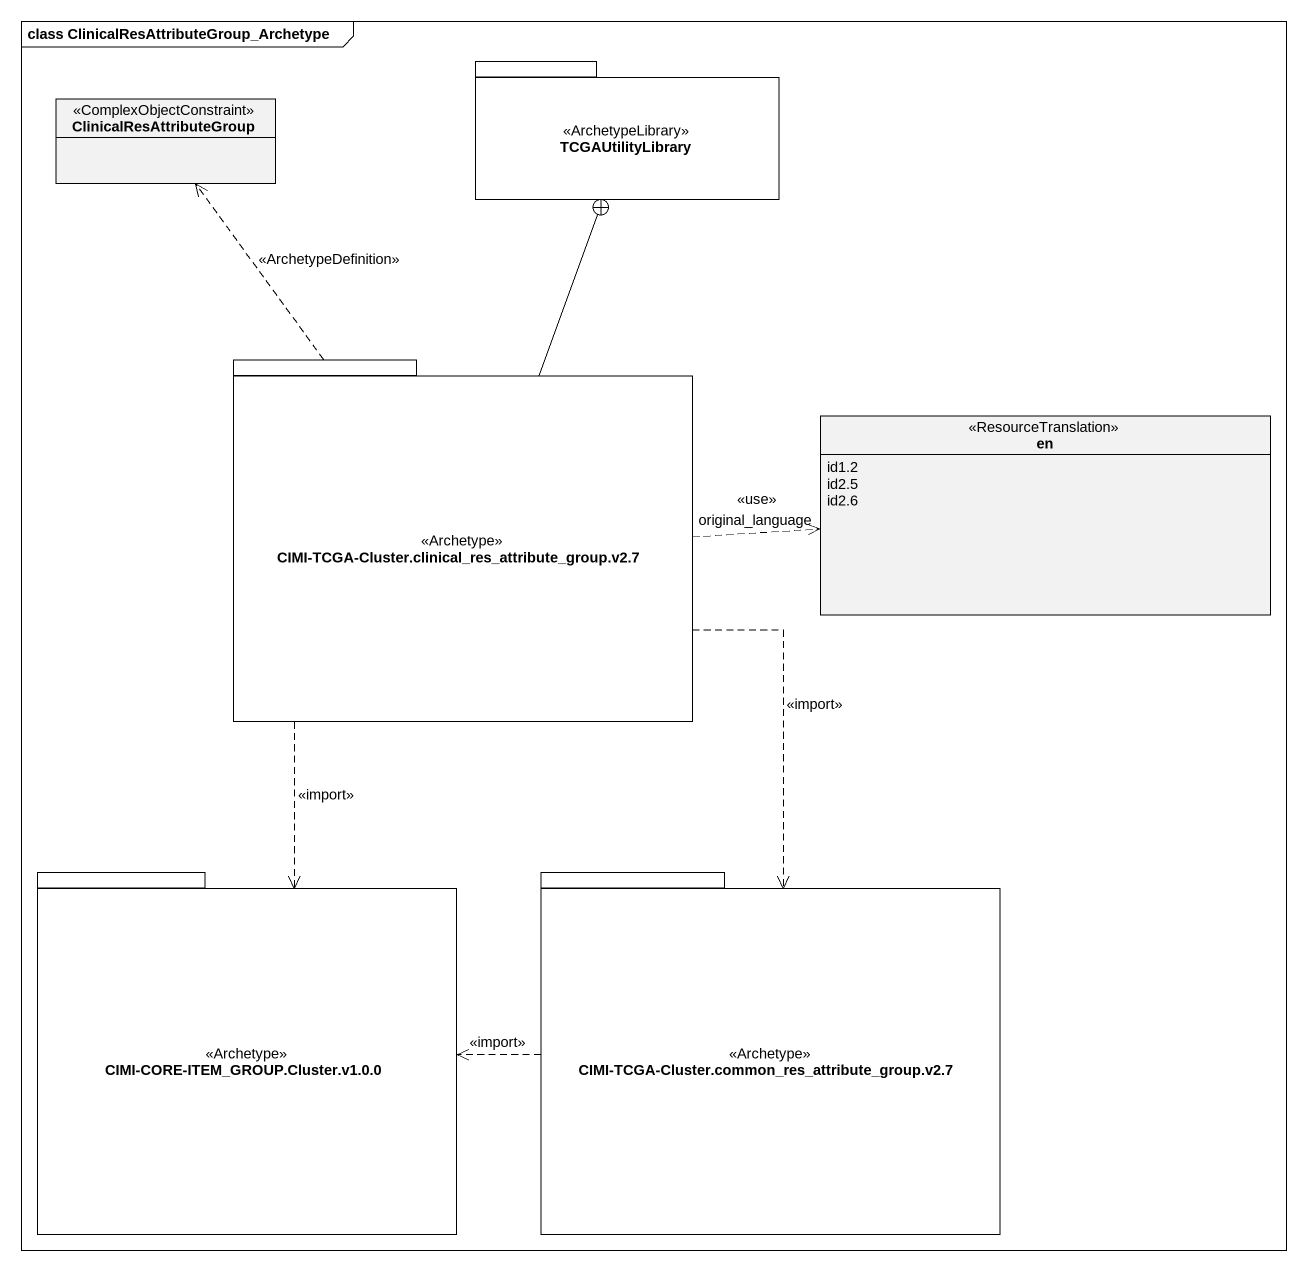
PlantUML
@startuml
mainframe class ClinicalResAttributeGroup_Archetype
hide circle
hide empty members
package TCGAUtilityLibrary <<ArchetypeLibrary>> {
}
class ClinicalResAttributeGroup <<ComplexObjectConstraint>>
package "CIMI-TCGA-Cluster.clinical_res_attribute_group.v2.7" as CIMI_TCGA_Cluster_clinical <<Archetype>> {
}
enum en <<ResourceTranslation>> {
  id1.2
  id2.5
  id2.6
}
package "CIMI-CORE-ITEM_GROUP.Cluster.v1.0.0" as CIMI_CORE_ITEM_GROUP <<Archetype>> {
}
package "CIMI-TCGA-Cluster.common_res_attribute_group.v2.7" as CIMI_TCGA_Cluster_common <<Archetype>> {
}
CIMI_TCGA_Cluster_clinical -up-+ TCGAUtilityLibrary
CIMI_TCGA_Cluster_clinical .up.> ClinicalResAttributeGroup : <<ArchetypeDefinition>>
CIMI_TCGA_Cluster_clinical .right.> en : <<use>>\noriginal_language
CIMI_TCGA_Cluster_clinical ..> CIMI_CORE_ITEM_GROUP : <<import>>
CIMI_TCGA_Cluster_clinical ..> CIMI_TCGA_Cluster_common : <<import>>
CIMI_TCGA_Cluster_common .left.> CIMI_CORE_ITEM_GROUP : <<import>>
@enduml
